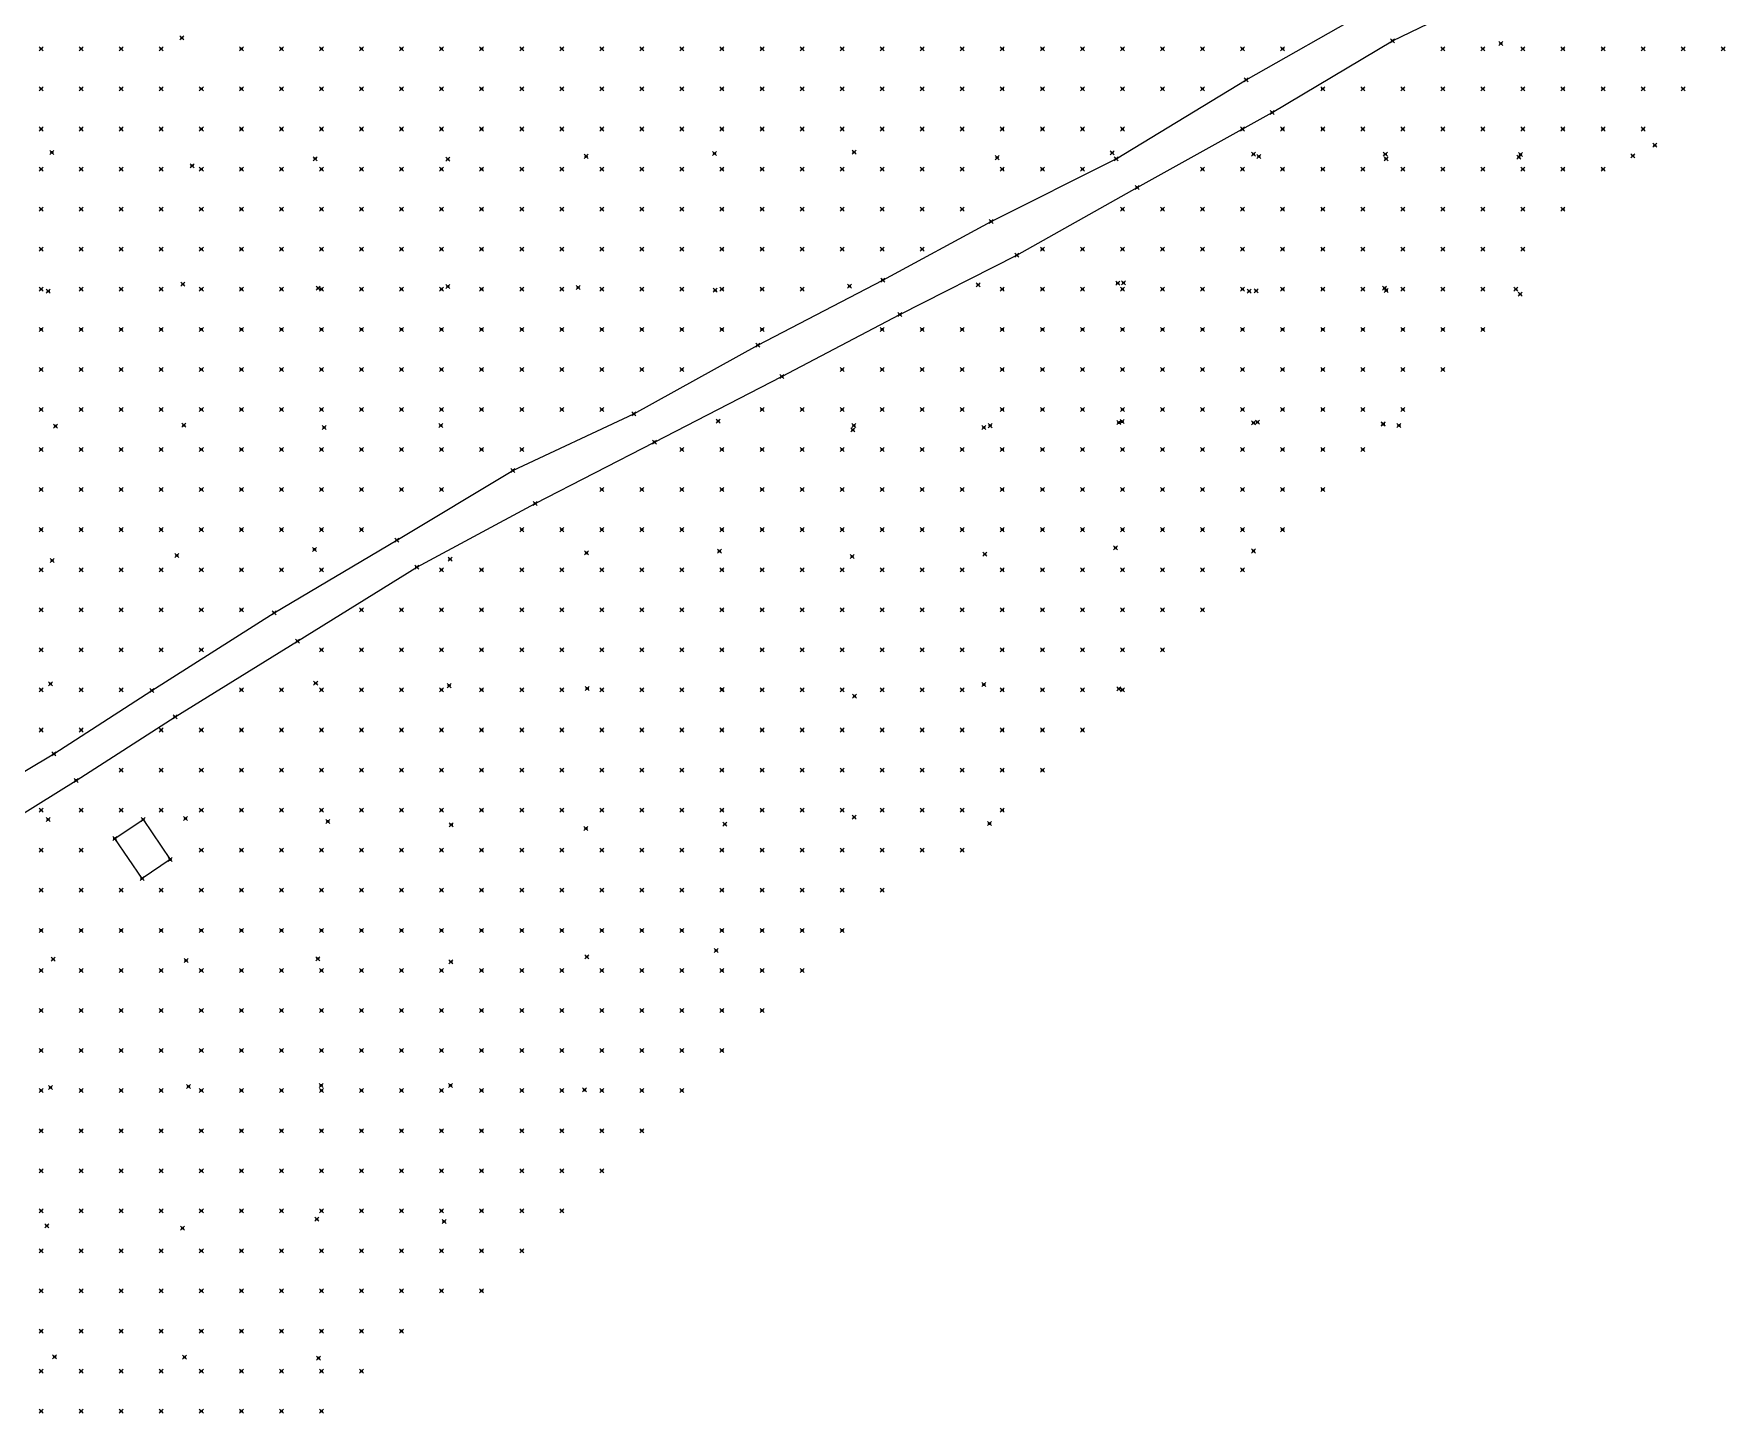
# Model space of a CAD drawing. Header units: metres. Extents: x 441556 to 446409, y 432338 to 461058.
# Drawn here: x 445751.2 to 445877.9, y 437826.1 to 437929.3 of the extents above; entities that cross this region are included whole.
import ezdxf

# ---------------------------------------------------------------- set-up
doc = ezdxf.new("R2010")
doc.units = ezdxf.units.M
doc.header["$MEASUREMENT"] = 0
doc.header["$PDMODE"] = 35
doc.header["$PDSIZE"] = 0.15
for name, color, linetype, lineweight in [('DTM-BRE-RevN_GRP_DRUM FORESTIER', 2, 'Continuous', 0), ('DTM-BRE-RevN_GRP_DRUM PIATRA', 2, 'Continuous', 0), ('DTM-BRE-RevN_GRP_Stalp', 2, 'Continuous', 0), ('DTM-NOK-RevN_LIDAR_co_lidar', 91, 'Continuous', 0), ('DTM-NOK-RevN_RTK', 32, 'Continuous', 0)]:
    doc.layers.add(name, color=color, linetype=linetype, lineweight=lineweight)

msp = doc.modelspace()

# ---------------------------------------------------------------- linework, layer by layer
at = {"layer": 'DTM-BRE-RevN_GRP_DRUM FORESTIER'}
for p, q in [((445842.022, 437925.867, 343.587), (445851.172, 437931.053, 343.517)), ((445832.285, 437919.968, 343.771), (445842.022, 437925.867, 343.587)), ((445822.924, 437915.273, 344.092), (445832.285, 437919.968, 343.771)), ((445814.796, 437910.887, 344.504), (445822.924, 437915.273, 344.092)), ((445805.447, 437906.014, 344.826), (445814.796, 437910.887, 344.504)), ((445796.155, 437900.858, 344.779), (445805.447, 437906.014, 344.826)), ((445787.101, 437896.622, 344.875), (445796.155, 437900.858, 344.779)), ((445778.416, 437891.418, 344.888), (445787.101, 437896.622, 344.875)), ((445769.229, 437885.972, 345.032), (445778.416, 437891.418, 344.888)), ((445760.05, 437880.163, 345.247), (445769.229, 437885.972, 345.032)), ((445752.731, 437875.408, 345.385), (445760.05, 437880.163, 345.247)), ((445743.963, 437870.201, 345.348), (445752.731, 437875.408, 345.385))]:
    msp.add_line(p, q, dxfattribs=at)
at = {"layer": 'DTM-BRE-RevN_GRP_DRUM PIATRA'}
for p, q in [((445852.978, 437928.784, 343.68), (445862.608, 437933.452, 343.477)), ((445843.96, 437923.423, 343.716), (445852.978, 437928.784, 343.68)), ((445833.858, 437917.819, 343.877), (445843.96, 437923.423, 343.716)), ((445824.844, 437912.743, 344.239), (445833.858, 437917.819, 343.877)), ((445816.08, 437908.315, 344.652), (445824.844, 437912.743, 344.239)), ((445807.244, 437903.662, 344.874), (445816.08, 437908.315, 344.652)), ((445797.712, 437898.761, 344.816), (445807.244, 437903.662, 344.874)), ((445788.763, 437894.166, 344.985), (445797.712, 437898.761, 344.816)), ((445779.895, 437889.389, 344.976), (445788.763, 437894.166, 344.985)), ((445770.965, 437883.856, 345.028), (445779.895, 437889.389, 344.976)), ((445761.797, 437878.181, 345.288), (445770.965, 437883.856, 345.028)), ((445754.381, 437873.434, 345.519), (445761.797, 437878.181, 345.288)), ((445746.025, 437868.222, 345.529), (445754.381, 437873.434, 345.519))]:
    msp.add_line(p, q, dxfattribs=at)
at = {"layer": 'DTM-BRE-RevN_GRP_Stalp'}
for p, q in [((445757.278, 437869.084, 346.895), (445759.406, 437870.508, 346.961)), ((445759.406, 437870.508, 346.961), (445761.433, 437867.496, 347.167)), ((445759.325, 437866.092, 347.121), (445757.278, 437869.084, 346.895)), ((445761.433, 437867.496, 347.167), (445759.325, 437866.092, 347.121))]:
    msp.add_line(p, q, dxfattribs=at)
at = {"layer": 'DTM-NOK-RevN_LIDAR_co_lidar'}
for p in [(445751.768, 437928.191, 334.437), (445754.768, 437928.191, 336.489), (445757.767, 437928.191, 337.268), (445760.766, 437928.191, 337.342), (445766.765, 437928.191, 338.668), (445769.765, 437928.191, 340.011), (445772.764, 437928.191, 340.479), (445775.763, 437928.191, 340.556), (445778.763, 437928.191, 340.732), (445781.762, 437928.191, 340.942), (445784.761, 437928.191, 341.232), (445787.761, 437928.191, 341.204), (445790.76, 437928.191, 341.327), (445793.76, 437928.191, 341.347), (445796.759, 437928.191, 341.418), (445799.758, 437928.191, 341.453), (445802.758, 437928.191, 341.538), (445805.757, 437928.191, 341.661), (445808.756, 437928.191, 341.711), (445811.756, 437928.191, 341.768), (445814.755, 437928.191, 341.891), (445817.755, 437928.191, 341.929), (445820.754, 437928.191, 342.072), (445823.753, 437928.191, 342.117), (445826.753, 437928.191, 342.193), (445829.752, 437928.191, 342.32), (445832.751, 437928.191, 342.445), (445835.751, 437928.191, 342.74), (445838.75, 437928.191, 343.04), (445841.75, 437928.191, 342.936), (445844.749, 437928.191, 343.156), (445856.746, 437928.191, 343.884), (445859.746, 437928.191, 344.022), (445862.745, 437928.191, 344.033), (445865.745, 437928.191, 344.033), (445868.744, 437928.191, 344.08), (445871.743, 437928.191, 344.114), (445874.743, 437928.191, 344.155), (445877.742, 437928.191, 344.123), (445751.768, 437925.192, 337.23), (445754.768, 437925.192, 339.057), (445757.767, 437925.192, 339.251), (445760.766, 437925.192, 339.468), (445763.766, 437925.192, 340.028), (445766.765, 437925.192, 340.146), (445769.765, 437925.192, 340.347), (445772.764, 437925.192, 340.647), (445775.763, 437925.192, 340.825), (445778.763, 437925.192, 341.013), (445781.762, 437925.192, 341.297), (445784.761, 437925.192, 341.64), (445787.761, 437925.192, 341.696), (445790.76, 437925.192, 341.813), (445793.76, 437925.192, 341.692), (445796.759, 437925.192, 341.752), (445799.758, 437925.192, 341.867), (445802.758, 437925.192, 341.972), (445805.757, 437925.192, 342.033), (445808.756, 437925.192, 342.095), (445811.756, 437925.192, 342.125), (445814.755, 437925.192, 342.222), (445817.755, 437925.192, 342.331), (445820.754, 437925.192, 342.485), (445823.753, 437925.192, 342.653), (445826.753, 437925.192, 342.723), (445829.752, 437925.192, 342.744), (445832.751, 437925.192, 342.874), (445835.751, 437925.192, 343.136), (445838.75, 437925.192, 343.399), (445847.748, 437925.192, 343.715), (445850.748, 437925.192, 343.961), (445853.747, 437925.192, 344.144), (445856.746, 437925.192, 344.257), (445859.746, 437925.192, 344.307), (445862.745, 437925.192, 344.367), (445865.745, 437925.192, 344.393), (445868.744, 437925.192, 344.447), (445871.743, 437925.192, 344.464), (445874.743, 437925.192, 344.466), (445751.768, 437922.192, 339.719), (445754.768, 437922.192, 339.813), (445757.767, 437922.192, 339.843), (445760.766, 437922.192, 339.97), (445763.766, 437922.192, 340.153), (445766.765, 437922.192, 340.384), (445769.765, 437922.192, 340.625), (445772.764, 437922.192, 340.908), (445775.763, 437922.192, 341.15), (445778.763, 437922.192, 341.326), (445781.762, 437922.192, 341.606), (445784.761, 437922.192, 341.799), (445787.761, 437922.192, 341.975), (445790.76, 437922.192, 342.03), (445793.76, 437922.192, 342.091), (445796.759, 437922.192, 342.2), (445799.758, 437922.192, 342.339), (445802.758, 437922.192, 342.408), (445805.757, 437922.192, 342.512), (445808.756, 437922.192, 342.5), (445811.756, 437922.192, 342.527), (445814.755, 437922.192, 342.658), (445817.755, 437922.192, 342.807), (445820.754, 437922.192, 342.958), (445823.753, 437922.192, 343.341), (445826.753, 437922.192, 343.234), (445829.752, 437922.192, 343.171), (445832.751, 437922.192, 343.284), (445841.75, 437922.192, 343.769), (445844.749, 437922.192, 343.952), (445847.748, 437922.192, 344.153), (445850.748, 437922.192, 344.34), (445853.747, 437922.192, 344.448), (445856.746, 437922.192, 344.581), (445859.746, 437922.192, 344.667), (445862.745, 437922.192, 344.739), (445865.745, 437922.192, 344.76), (445868.744, 437922.192, 344.724), (445871.743, 437922.192, 344.769), (445751.768, 437919.193, 339.942), (445754.768, 437919.193, 340.068), (445757.767, 437919.193, 340.168), (445760.766, 437919.193, 340.328), (445763.766, 437919.193, 340.46), (445766.765, 437919.193, 340.703), (445769.765, 437919.193, 340.9), (445772.764, 437919.193, 341.172), (445775.763, 437919.193, 341.423), (445778.763, 437919.193, 341.68), (445781.762, 437919.193, 341.865), (445784.761, 437919.193, 342.02), (445787.761, 437919.193, 342.157), (445790.76, 437919.193, 342.312), (445793.76, 437919.193, 342.412), (445796.759, 437919.193, 342.582), (445799.758, 437919.193, 342.685), (445802.758, 437919.193, 342.784), (445805.757, 437919.193, 342.887), (445808.756, 437919.193, 342.952), (445811.756, 437919.193, 343.007), (445814.755, 437919.193, 343.079), (445817.755, 437919.193, 343.195), (445820.754, 437919.193, 343.419), (445823.753, 437919.193, 343.683), (445826.753, 437919.193, 343.755), (445829.752, 437919.193, 343.629), (445838.75, 437919.193, 343.923), (445841.75, 437919.193, 344.069), (445844.749, 437919.193, 344.319), (445847.748, 437919.193, 344.421), (445850.748, 437919.193, 344.66), (445853.747, 437919.193, 344.81), (445856.746, 437919.193, 344.972), (445859.746, 437919.193, 345.103), (445862.745, 437919.193, 345.093), (445865.745, 437919.193, 345.083), (445868.744, 437919.193, 345.067), (445751.768, 437916.194, 340.146), (445754.768, 437916.194, 340.294), (445757.767, 437916.194, 340.442), (445760.766, 437916.194, 340.689), (445763.766, 437916.194, 340.754), (445766.765, 437916.194, 340.984), (445769.765, 437916.194, 341.197), (445772.764, 437916.194, 341.425), (445775.763, 437916.194, 341.673), (445778.763, 437916.194, 342.095), (445781.762, 437916.194, 342.238), (445784.761, 437916.194, 342.31), (445787.761, 437916.194, 342.397), (445790.76, 437916.194, 342.541), (445793.76, 437916.194, 342.702), (445796.759, 437916.194, 342.866), (445799.758, 437916.194, 343.003), (445802.758, 437916.194, 343.167), (445805.757, 437916.194, 343.342), (445808.756, 437916.194, 343.406), (445811.756, 437916.194, 343.489), (445814.755, 437916.194, 343.512), (445817.755, 437916.194, 343.613), (445820.754, 437916.194, 343.683), (445832.751, 437916.194, 344.03), (445835.751, 437916.194, 344.185), (445838.75, 437916.194, 344.321), (445841.75, 437916.194, 344.37), (445844.749, 437916.194, 344.589), (445847.748, 437916.194, 344.71), (445850.748, 437916.194, 344.968), (445853.747, 437916.194, 345.244), (445856.746, 437916.194, 345.355), (445859.746, 437916.194, 345.466), (445862.745, 437916.194, 345.482), (445865.745, 437916.194, 345.438), (445751.768, 437913.194, 340.448), (445754.768, 437913.194, 340.661), (445757.767, 437913.194, 340.852), (445760.766, 437913.194, 341.05), (445763.766, 437913.194, 341.056), (445766.765, 437913.194, 341.223), (445769.765, 437913.194, 341.528), (445772.764, 437913.194, 341.768), (445775.763, 437913.194, 342.04), (445778.763, 437913.194, 342.32), (445781.762, 437913.194, 342.592), (445784.761, 437913.194, 342.626), (445787.761, 437913.194, 342.722), (445790.76, 437913.194, 342.829), (445793.76, 437913.194, 342.97), (445796.759, 437913.194, 343.128), (445799.758, 437913.194, 343.372), (445802.758, 437913.194, 343.503), (445805.757, 437913.194, 343.707), (445808.756, 437913.194, 343.801), (445811.756, 437913.194, 343.932), (445814.755, 437913.194, 343.988), (445817.755, 437913.194, 344.036), (445826.753, 437913.194, 344.302), (445829.752, 437913.194, 344.459), (445832.751, 437913.194, 344.577), (445835.751, 437913.194, 344.678), (445838.75, 437913.194, 344.658), (445841.75, 437913.194, 344.711), (445844.749, 437913.194, 344.884), (445847.748, 437913.194, 345.122), (445850.748, 437913.194, 345.386), (445853.747, 437913.194, 345.59), (445856.746, 437913.194, 345.737), (445859.746, 437913.194, 345.807), (445862.745, 437913.194, 345.851), (445751.768, 437910.195, 340.805), (445754.768, 437910.195, 340.936), (445757.767, 437910.195, 341.127), (445760.766, 437910.195, 341.284), (445763.766, 437910.195, 341.421), (445766.765, 437910.195, 341.588), (445769.765, 437910.195, 341.915), (445772.764, 437910.195, 342.199), (445775.763, 437910.195, 342.41), (445778.763, 437910.195, 342.54), (445781.762, 437910.195, 342.814), (445784.761, 437910.195, 342.934), (445787.761, 437910.195, 343.067), (445790.76, 437910.195, 343.163), (445793.76, 437910.195, 343.262), (445796.759, 437910.195, 343.432), (445799.758, 437910.195, 343.665), (445802.758, 437910.195, 343.85), (445805.757, 437910.195, 344.029), (445808.756, 437910.195, 344.281), (445823.753, 437910.195, 344.584), (445826.753, 437910.195, 344.745), (445829.752, 437910.195, 344.796), (445832.751, 437910.195, 345.038), (445835.751, 437910.195, 345.106), (445838.75, 437910.195, 345.165), (445841.75, 437910.195, 345.118), (445844.749, 437910.195, 345.191), (445847.748, 437910.195, 345.472), (445850.748, 437910.195, 345.644), (445853.747, 437910.195, 345.88), (445856.746, 437910.195, 346.034), (445859.746, 437910.195, 346.161), (445751.768, 437907.195, 341.167), (445754.768, 437907.195, 341.28), (445757.767, 437907.195, 341.43), (445760.766, 437907.195, 341.634), (445763.766, 437907.195, 341.868), (445766.765, 437907.195, 342.049), (445769.765, 437907.195, 342.313), (445772.764, 437907.195, 342.519), (445775.763, 437907.195, 342.671), (445778.763, 437907.195, 342.851), (445781.762, 437907.195, 343.06), (445784.761, 437907.195, 343.231), (445787.761, 437907.195, 343.403), (445790.76, 437907.195, 343.519), (445793.76, 437907.195, 343.647), (445796.759, 437907.195, 343.801), (445799.758, 437907.195, 344.012), (445802.758, 437907.195, 344.261), (445805.757, 437907.195, 344.496), (445814.755, 437907.195, 344.85), (445817.755, 437907.195, 344.815), (445820.754, 437907.195, 344.921), (445823.753, 437907.195, 345.061), (445826.753, 437907.195, 345.176), (445829.752, 437907.195, 345.198), (445832.751, 437907.195, 345.366), (445835.751, 437907.195, 345.452), (445838.75, 437907.195, 345.541), (445841.75, 437907.195, 345.577), (445844.749, 437907.195, 345.569), (445847.748, 437907.195, 345.694), (445850.748, 437907.195, 345.922), (445853.747, 437907.195, 346.195), (445856.746, 437907.195, 346.494), (445859.746, 437907.195, 346.773), (445751.768, 437904.196, 341.573), (445754.768, 437904.196, 341.744), (445757.767, 437904.196, 341.956), (445760.766, 437904.196, 342.063), (445763.766, 437904.196, 342.281), (445766.765, 437904.196, 342.503), (445769.765, 437904.196, 342.782), (445772.764, 437904.196, 342.808), (445775.763, 437904.196, 342.997), (445778.763, 437904.196, 343.197), (445781.762, 437904.196, 343.415), (445784.761, 437904.196, 343.578), (445787.761, 437904.196, 343.795), (445790.76, 437904.196, 343.938), (445793.76, 437904.196, 344.095), (445796.759, 437904.196, 344.293), (445799.758, 437904.196, 344.48), (445811.756, 437904.196, 345.059), (445814.755, 437904.196, 345.22), (445817.755, 437904.196, 345.286), (445820.754, 437904.196, 345.419), (445823.753, 437904.196, 345.471), (445826.753, 437904.196, 345.634), (445829.752, 437904.196, 345.715), (445832.751, 437904.196, 345.749), (445835.751, 437904.196, 345.803), (445838.75, 437904.196, 345.871), (445841.75, 437904.196, 345.918), (445844.749, 437904.196, 345.971), (445847.748, 437904.196, 346.063), (445850.748, 437904.196, 346.339), (445853.747, 437904.196, 346.774), (445856.746, 437904.196, 347.124), (445751.768, 437901.197, 341.993), (445754.768, 437901.197, 342.206), (445757.767, 437901.197, 342.376), (445760.766, 437901.197, 342.443), (445763.766, 437901.197, 342.656), (445766.765, 437901.197, 342.99), (445769.765, 437901.197, 343.159), (445772.764, 437901.197, 343.306), (445775.763, 437901.197, 343.374), (445778.763, 437901.197, 343.614), (445781.762, 437901.197, 343.805), (445784.761, 437901.197, 343.962), (445787.761, 437901.197, 344.112), (445790.76, 437901.197, 344.342), (445793.76, 437901.197, 344.5), (445805.757, 437901.197, 345.073), (445808.756, 437901.197, 345.246), (445811.756, 437901.197, 345.412), (445814.755, 437901.197, 345.621), (445817.755, 437901.197, 345.842), (445820.754, 437901.197, 345.938), (445823.753, 437901.197, 346.01), (445826.753, 437901.197, 346.042), (445829.752, 437901.197, 346.091), (445832.751, 437901.197, 346.161), (445835.751, 437901.197, 346.118), (445838.75, 437901.197, 346.224), (445841.75, 437901.197, 346.286), (445844.749, 437901.197, 346.505), (445847.748, 437901.197, 346.68), (445850.748, 437901.197, 347.128), (445853.747, 437901.197, 347.547), (445751.768, 437898.197, 342.394), (445754.768, 437898.197, 342.582), (445757.767, 437898.197, 342.753), (445760.766, 437898.197, 342.869), (445763.766, 437898.197, 343.062), (445766.765, 437898.197, 343.255), (445769.765, 437898.197, 343.476), (445772.764, 437898.197, 343.629), (445775.763, 437898.197, 343.72), (445778.763, 437898.197, 343.96), (445781.762, 437898.197, 344.175), (445784.761, 437898.197, 344.372), (445787.761, 437898.197, 344.535), (445799.758, 437898.197, 345.08), (445802.758, 437898.197, 345.294), (445805.757, 437898.197, 345.481), (445808.756, 437898.197, 345.677), (445811.756, 437898.197, 345.88), (445814.755, 437898.197, 346.169), (445817.755, 437898.197, 346.307), (445820.754, 437898.197, 346.334), (445823.753, 437898.197, 346.445), (445826.753, 437898.197, 346.363), (445829.752, 437898.197, 346.489), (445832.751, 437898.197, 346.515), (445835.751, 437898.197, 346.544), (445838.75, 437898.197, 346.776), (445841.75, 437898.197, 347.007), (445844.749, 437898.197, 347.458), (445847.748, 437898.197, 347.577), (445850.748, 437898.197, 347.759), (445751.768, 437895.198, 342.783), (445754.768, 437895.198, 342.939), (445757.767, 437895.198, 343.064), (445760.766, 437895.198, 343.33), (445763.766, 437895.198, 343.582), (445766.765, 437895.198, 343.707), (445769.765, 437895.198, 343.85), (445772.764, 437895.198, 343.852), (445775.763, 437895.198, 344.026), (445778.763, 437895.198, 344.317), (445781.762, 437895.198, 344.489), (445793.76, 437895.198, 345.179), (445796.759, 437895.198, 345.454), (445799.758, 437895.198, 345.466), (445802.758, 437895.198, 345.603), (445805.757, 437895.198, 345.91), (445808.756, 437895.198, 346.178), (445811.756, 437895.198, 346.284), (445814.755, 437895.198, 346.55), (445817.755, 437895.198, 346.676), (445820.754, 437895.198, 346.703), (445823.753, 437895.198, 346.761), (445826.753, 437895.198, 346.825), (445829.752, 437895.198, 346.759), (445832.751, 437895.198, 346.988), (445835.751, 437895.198, 347.256), (445838.75, 437895.198, 347.608), (445841.75, 437895.198, 347.87), (445844.749, 437895.198, 347.996), (445847.748, 437895.198, 347.92), (445751.768, 437892.199, 343.179), (445754.768, 437892.199, 343.281), (445757.767, 437892.199, 343.352), (445760.766, 437892.199, 343.746), (445763.766, 437892.199, 343.952), (445766.765, 437892.199, 344.115), (445769.765, 437892.199, 344.132), (445772.764, 437892.199, 344.202), (445775.763, 437892.199, 344.37), (445787.761, 437892.199, 345.206), (445790.76, 437892.199, 345.529), (445793.76, 437892.199, 345.655), (445796.759, 437892.199, 345.844), (445799.758, 437892.199, 345.951), (445802.758, 437892.199, 346.004), (445805.757, 437892.199, 346.307), (445808.756, 437892.199, 346.639), (445811.756, 437892.199, 346.734), (445814.755, 437892.199, 346.892), (445817.755, 437892.199, 346.983), (445820.754, 437892.199, 347.002), (445823.753, 437892.199, 347.203), (445826.753, 437892.199, 347.622), (445829.752, 437892.199, 347.525), (445832.751, 437892.199, 347.815), (445835.751, 437892.199, 348.098), (445838.75, 437892.199, 348.234), (445841.75, 437892.199, 348.129), (445844.749, 437892.199, 348.113), (445751.768, 437889.199, 343.562), (445754.768, 437889.199, 343.696), (445757.767, 437889.199, 343.86), (445760.766, 437889.199, 344.169), (445763.766, 437889.199, 344.307), (445766.765, 437889.199, 344.496), (445769.765, 437889.199, 344.453), (445772.764, 437889.199, 344.629), (445781.762, 437889.199, 345.161), (445784.761, 437889.199, 345.388), (445787.761, 437889.199, 345.604), (445790.76, 437889.199, 345.878), (445793.76, 437889.199, 346.047), (445796.759, 437889.199, 346.226), (445799.758, 437889.199, 346.419), (445802.758, 437889.199, 346.554), (445805.757, 437889.199, 346.794), (445808.756, 437889.199, 346.908), (445811.756, 437889.199, 347.057), (445814.755, 437889.199, 347.147), (445817.755, 437889.199, 347.329), (445820.754, 437889.199, 347.449), (445823.753, 437889.199, 347.746), (445826.753, 437889.199, 348.356), (445829.752, 437889.199, 348.737), (445832.751, 437889.199, 348.507), (445835.751, 437889.199, 348.415), (445838.75, 437889.199, 348.321), (445841.75, 437889.199, 348.351), (445751.768, 437886.2, 343.904), (445754.768, 437886.2, 344.098), (445757.767, 437886.2, 344.199), (445760.766, 437886.2, 344.393), (445763.766, 437886.2, 344.498), (445766.765, 437886.2, 344.769), (445775.763, 437886.2, 345.114), (445778.763, 437886.2, 345.269), (445781.762, 437886.2, 345.542), (445784.761, 437886.2, 345.785), (445787.761, 437886.2, 345.928), (445790.76, 437886.2, 346.108), (445793.76, 437886.2, 346.35), (445796.759, 437886.2, 346.604), (445799.758, 437886.2, 346.844), (445802.758, 437886.2, 347.039), (445805.757, 437886.2, 347.188), (445808.756, 437886.2, 347.21), (445811.756, 437886.2, 347.43), (445814.755, 437886.2, 347.619), (445817.755, 437886.2, 347.812), (445820.754, 437886.2, 348.078), (445823.753, 437886.2, 348.487), (445826.753, 437886.2, 348.728), (445829.752, 437886.2, 348.676), (445832.751, 437886.2, 348.594), (445835.751, 437886.2, 348.558), (445838.75, 437886.2, 348.568), (445751.768, 437883.2, 344.293), (445754.768, 437883.2, 344.513), (445757.767, 437883.2, 344.68), (445760.766, 437883.2, 344.837), (445763.766, 437883.2, 344.915), (445772.764, 437883.2, 345.308), (445775.763, 437883.2, 345.486), (445778.763, 437883.2, 345.683), (445781.762, 437883.2, 345.92), (445784.761, 437883.2, 346.148), (445787.761, 437883.2, 346.307), (445790.76, 437883.2, 346.41), (445793.76, 437883.2, 346.689), (445796.759, 437883.2, 346.952), (445799.758, 437883.2, 347.2), (445802.758, 437883.2, 347.359), (445805.757, 437883.2, 347.502), (445808.756, 437883.2, 347.628), (445811.756, 437883.2, 347.841), (445814.755, 437883.2, 348.177), (445817.755, 437883.2, 348.468), (445820.754, 437883.2, 348.753), (445823.753, 437883.2, 348.906), (445826.753, 437883.2, 348.826), (445829.752, 437883.2, 348.789), (445832.751, 437883.2, 348.77), (445835.751, 437883.2, 348.827), (445751.768, 437880.201, 344.675), (445754.768, 437880.201, 344.867), (445757.767, 437880.201, 345.033), (445766.765, 437880.201, 345.455), (445769.765, 437880.201, 345.554), (445772.764, 437880.201, 345.727), (445775.763, 437880.201, 345.898), (445778.763, 437880.201, 346.044), (445781.762, 437880.201, 346.212), (445784.761, 437880.201, 346.5), (445787.761, 437880.201, 346.68), (445790.76, 437880.201, 346.769), (445793.76, 437880.201, 347.053), (445796.759, 437880.201, 347.328), (445799.758, 437880.201, 347.562), (445802.758, 437880.201, 347.674), (445805.757, 437880.201, 347.908), (445808.756, 437880.201, 348.179), (445811.756, 437880.201, 348.546), (445814.755, 437880.201, 348.915), (445817.755, 437880.201, 349.036), (445820.754, 437880.201, 349.029), (445823.753, 437880.201, 348.945), (445826.753, 437880.201, 348.95), (445829.752, 437880.201, 348.988), (445832.751, 437880.201, 349.03), (445751.768, 437877.202, 345.01), (445754.768, 437877.202, 345.194), (445760.766, 437877.202, 345.441), (445763.766, 437877.202, 345.652), (445766.765, 437877.202, 345.877), (445769.765, 437877.202, 345.989), (445772.764, 437877.202, 346.113), (445775.763, 437877.202, 346.249), (445778.763, 437877.202, 346.426), (445781.762, 437877.202, 346.614), (445784.761, 437877.202, 346.848), (445787.761, 437877.202, 347.019), (445790.76, 437877.202, 347.166), (445793.76, 437877.202, 347.478), (445796.759, 437877.202, 347.662), (445799.758, 437877.202, 347.951), (445802.758, 437877.202, 348.106), (445805.757, 437877.202, 348.367), (445808.756, 437877.202, 348.717), (445811.756, 437877.202, 349.177), (445814.755, 437877.202, 349.172), (445817.755, 437877.202, 349.162), (445820.754, 437877.202, 349.138), (445823.753, 437877.202, 349.107), (445826.753, 437877.202, 349.217), (445829.752, 437877.202, 349.303), (445757.767, 437874.202, 345.806), (445760.766, 437874.202, 346.047), (445763.766, 437874.202, 346.124), (445766.765, 437874.202, 346.326), (445769.765, 437874.202, 346.436), (445772.764, 437874.202, 346.531), (445775.763, 437874.202, 346.665), (445778.763, 437874.202, 346.782), (445781.762, 437874.202, 347.032), (445784.761, 437874.202, 347.33), (445787.761, 437874.202, 347.417), (445790.76, 437874.202, 347.596), (445793.76, 437874.202, 347.904), (445796.759, 437874.202, 348.068), (445799.758, 437874.202, 348.327), (445802.758, 437874.202, 348.641), (445805.757, 437874.202, 348.879), (445808.756, 437874.202, 349.068), (445811.756, 437874.202, 349.202), (445814.755, 437874.202, 349.219), (445817.755, 437874.202, 349.288), (445820.754, 437874.202, 349.346), (445823.753, 437874.202, 349.378), (445826.753, 437874.202, 349.526), (445751.768, 437871.203, 345.626), (445754.768, 437871.203, 345.96), (445757.767, 437871.203, 346.341), (445760.766, 437871.203, 346.704), (445763.766, 437871.203, 346.652), (445766.765, 437871.203, 346.76), (445769.765, 437871.203, 346.907), (445772.764, 437871.203, 346.957), (445775.763, 437871.203, 347.013), (445778.763, 437871.203, 347.223), (445781.762, 437871.203, 347.446), (445784.761, 437871.203, 347.599), (445787.761, 437871.203, 347.75), (445790.76, 437871.203, 348.062), (445793.76, 437871.203, 348.376), (445796.759, 437871.203, 348.612), (445799.758, 437871.203, 348.861), (445802.758, 437871.203, 349.053), (445805.757, 437871.203, 349.168), (445808.756, 437871.203, 349.331), (445811.756, 437871.203, 349.406), (445814.755, 437871.203, 349.427), (445817.755, 437871.203, 349.557), (445820.754, 437871.203, 349.644), (445823.753, 437871.203, 349.749), (445751.768, 437868.204, 346.138), (445754.768, 437868.204, 346.307), (445763.766, 437868.204, 347.03), (445766.765, 437868.204, 347.177), (445769.765, 437868.204, 347.291), (445772.764, 437868.204, 347.344), (445775.763, 437868.204, 347.36), (445778.763, 437868.204, 347.561), (445781.762, 437868.204, 347.771), (445784.761, 437868.204, 347.879), (445787.761, 437868.204, 348.209), (445790.76, 437868.204, 348.515), (445793.76, 437868.204, 348.85), (445796.759, 437868.204, 349.068), (445799.758, 437868.204, 349.187), (445802.758, 437868.204, 349.316), (445805.757, 437868.204, 349.495), (445808.756, 437868.204, 349.627), (445811.756, 437868.204, 349.745), (445814.755, 437868.204, 349.797), (445817.755, 437868.204, 349.918), (445820.754, 437868.204, 350.021), (445751.768, 437865.204, 346.432), (445754.768, 437865.204, 346.647), (445757.767, 437865.204, 346.857), (445760.766, 437865.204, 347.159), (445763.766, 437865.204, 347.336), (445766.765, 437865.204, 347.468), (445769.765, 437865.204, 347.614), (445772.764, 437865.204, 347.678), (445775.763, 437865.204, 347.764), (445778.763, 437865.204, 347.95), (445781.762, 437865.204, 348.136), (445784.761, 437865.204, 348.357), (445787.761, 437865.204, 348.698), (445790.76, 437865.204, 348.968), (445793.76, 437865.204, 349.152), (445796.759, 437865.204, 349.323), (445799.758, 437865.204, 349.49), (445802.758, 437865.204, 349.622), (445805.757, 437865.204, 349.797), (445808.756, 437865.204, 349.915), (445811.756, 437865.204, 350.091), (445814.755, 437865.204, 350.245), (445751.768, 437862.205, 346.818), (445754.768, 437862.205, 346.984), (445757.767, 437862.205, 347.126), (445760.766, 437862.205, 347.327), (445763.766, 437862.205, 347.625), (445766.765, 437862.205, 347.739), (445769.765, 437862.205, 347.869), (445772.764, 437862.205, 348.039), (445775.763, 437862.205, 348.186), (445778.763, 437862.205, 348.379), (445781.762, 437862.205, 348.719), (445784.761, 437862.205, 348.898), (445787.761, 437862.205, 349.099), (445790.76, 437862.205, 349.168), (445793.76, 437862.205, 349.421), (445796.759, 437862.205, 349.577), (445799.758, 437862.205, 349.84), (445802.758, 437862.205, 349.965), (445805.757, 437862.205, 350.112), (445808.756, 437862.205, 350.23), (445811.756, 437862.205, 350.456), (445751.768, 437859.205, 347.071), (445754.768, 437859.205, 347.306), (445757.767, 437859.205, 347.413), (445760.766, 437859.205, 347.651), (445763.766, 437859.205, 347.889), (445766.765, 437859.205, 348.053), (445769.765, 437859.205, 348.239), (445772.764, 437859.205, 348.444), (445775.763, 437859.205, 348.714), (445778.763, 437859.205, 349.015), (445781.762, 437859.205, 349.243), (445784.761, 437859.205, 349.218), (445787.761, 437859.205, 349.283), (445790.76, 437859.205, 349.419), (445793.76, 437859.205, 349.646), (445796.759, 437859.205, 349.926), (445799.758, 437859.205, 350.124), (445802.758, 437859.205, 350.291), (445805.757, 437859.205, 350.437), (445808.756, 437859.205, 350.651), (445751.768, 437856.206, 347.353), (445754.768, 437856.206, 347.624), (445757.767, 437856.206, 347.775), (445760.766, 437856.206, 348), (445763.766, 437856.206, 348.176), (445766.765, 437856.206, 348.407), (445769.765, 437856.206, 348.665), (445772.764, 437856.206, 348.966), (445775.763, 437856.206, 349.273), (445778.763, 437856.206, 349.452), (445781.762, 437856.206, 349.482), (445784.761, 437856.206, 349.491), (445787.761, 437856.206, 349.561), (445790.76, 437856.206, 349.75), (445793.76, 437856.206, 349.945), (445796.759, 437856.206, 350.158), (445799.758, 437856.206, 350.352), (445802.758, 437856.206, 350.606), (445805.757, 437856.206, 350.81), (445751.768, 437853.207, 347.696), (445754.768, 437853.207, 347.893), (445757.767, 437853.207, 348.111), (445760.766, 437853.207, 348.31), (445763.766, 437853.207, 348.516), (445766.765, 437853.207, 348.77), (445769.765, 437853.207, 349.097), (445772.764, 437853.207, 349.485), (445775.763, 437853.207, 349.624), (445778.763, 437853.207, 349.774), (445781.762, 437853.207, 349.799), (445784.761, 437853.207, 349.895), (445787.761, 437853.207, 350.013), (445790.76, 437853.207, 350.145), (445793.76, 437853.207, 350.329), (445796.759, 437853.207, 350.461), (445799.758, 437853.207, 350.701), (445802.758, 437853.207, 350.971), (445751.768, 437850.207, 348.016), (445754.768, 437850.207, 348.248), (445757.767, 437850.207, 348.436), (445760.766, 437850.207, 348.626), (445763.766, 437850.207, 348.927), (445766.765, 437850.207, 349.171), (445769.765, 437850.207, 349.476), (445772.764, 437850.207, 349.714), (445775.763, 437850.207, 349.933), (445778.763, 437850.207, 350.133), (445781.762, 437850.207, 350.258), (445784.761, 437850.207, 350.385), (445787.761, 437850.207, 350.462), (445790.76, 437850.207, 350.532), (445793.76, 437850.207, 350.708), (445796.759, 437850.207, 350.849), (445799.758, 437850.207, 351.113), (445751.768, 437847.208, 348.466), (445754.768, 437847.208, 348.644), (445757.767, 437847.208, 348.805), (445760.766, 437847.208, 349.079), (445763.766, 437847.208, 349.42), (445766.765, 437847.208, 349.611), (445769.765, 437847.208, 349.765), (445772.764, 437847.208, 349.988), (445775.763, 437847.208, 350.273), (445778.763, 437847.208, 350.545), (445781.762, 437847.208, 350.757), (445784.761, 437847.208, 350.79), (445787.761, 437847.208, 350.892), (445790.76, 437847.208, 350.962), (445793.76, 437847.208, 351.136), (445796.759, 437847.208, 351.258), (445751.768, 437844.209, 348.841), (445754.768, 437844.209, 349.131), (445757.767, 437844.209, 349.354), (445760.766, 437844.209, 349.631), (445763.766, 437844.209, 349.799), (445766.765, 437844.209, 349.931), (445769.765, 437844.209, 350.124), (445772.764, 437844.209, 350.388), (445775.763, 437844.209, 350.678), (445778.763, 437844.209, 350.859), (445781.762, 437844.209, 351.062), (445784.761, 437844.209, 351.202), (445787.761, 437844.209, 351.279), (445790.76, 437844.209, 351.44), (445793.76, 437844.209, 351.624), (445751.768, 437841.209, 349.288), (445754.768, 437841.209, 349.639), (445757.767, 437841.209, 349.892), (445760.766, 437841.209, 349.983), (445763.766, 437841.209, 350.125), (445766.765, 437841.209, 350.264), (445769.765, 437841.209, 350.506), (445772.764, 437841.209, 350.743), (445775.763, 437841.209, 351.023), (445778.763, 437841.209, 351.207), (445781.762, 437841.209, 351.389), (445784.761, 437841.209, 351.608), (445787.761, 437841.209, 351.729), (445790.76, 437841.209, 351.868), (445751.768, 437838.21, 349.757), (445754.768, 437838.21, 350.016), (445757.767, 437838.21, 350.169), (445760.766, 437838.21, 350.275), (445763.766, 437838.21, 350.482), (445766.765, 437838.21, 350.649), (445769.765, 437838.21, 350.875), (445772.764, 437838.21, 351.122), (445775.763, 437838.21, 351.374), (445778.763, 437838.21, 351.56), (445781.762, 437838.21, 351.756), (445784.761, 437838.21, 352.014), (445787.761, 437838.21, 352.114), (445751.768, 437835.21, 350.13), (445754.768, 437835.21, 350.261), (445757.767, 437835.21, 350.432), (445760.766, 437835.21, 350.637), (445763.766, 437835.21, 350.91), (445766.765, 437835.21, 351.101), (445769.765, 437835.21, 351.265), (445772.764, 437835.21, 351.483), (445775.763, 437835.21, 351.674), (445778.763, 437835.21, 351.928), (445781.762, 437835.21, 352.128), (445784.761, 437835.21, 352.288), (445751.768, 437832.211, 350.376), (445754.768, 437832.211, 350.559), (445757.767, 437832.211, 350.786), (445760.766, 437832.211, 351.036), (445763.766, 437832.211, 351.271), (445766.765, 437832.211, 351.448), (445769.765, 437832.211, 351.625), (445772.764, 437832.211, 351.844), (445775.763, 437832.211, 351.953), (445778.763, 437832.211, 352.207), (445751.768, 437829.212, 350.677), (445754.768, 437829.212, 350.897), (445757.767, 437829.212, 351.147), (445760.766, 437829.212, 351.402), (445763.766, 437829.212, 351.621), (445766.765, 437829.212, 351.844), (445769.765, 437829.212, 351.991), (445772.764, 437829.212, 352.141), (445775.763, 437829.212, 352.312), (445751.768, 437826.212, 351.072), (445754.768, 437826.212, 351.246), (445757.767, 437826.212, 351.5), (445760.766, 437826.212, 351.75), (445763.766, 437826.212, 351.967), (445766.765, 437826.212, 352.169), (445769.765, 437826.212, 352.354), (445772.764, 437826.212, 352.458)]:
    msp.add_point(p, dxfattribs=at)
at = {"layer": 'DTM-NOK-RevN_RTK'}
for p in [(445762.307, 437929.007, 338.742), (445852.978, 437928.784, 343.68), (445861.086, 437928.596, 344.102), (445842.022, 437925.867, 343.587), (445843.96, 437923.423, 343.716), (445872.618, 437920.97, 344.973), (445752.569, 437920.444, 339.95), (445763.069, 437919.447, 340.549), (445772.298, 437919.97, 341.299), (445782.234, 437919.935, 341.923), (445792.585, 437920.146, 342.355), (445802.202, 437920.363, 342.731), (445812.648, 437920.461, 342.907), (445823.368, 437920.046, 343.365), (445831.98, 437920.41, 343.732), (445832.285, 437919.968, 343.771), (445842.575, 437920.301, 344.155), (445842.974, 437920.135, 344.175), (445852.44, 437920.302, 344.663), (445852.493, 437919.966, 344.666), (445862.444, 437920.078, 345.082), (445862.558, 437920.281, 345.068), (445870.982, 437920.181, 345.035), (445833.858, 437917.819, 343.877), (445822.924, 437915.273, 344.092), (445824.844, 437912.743, 344.239), (445762.388, 437910.571, 341.347), (445782.235, 437910.394, 342.861), (445812.308, 437910.418, 344.515), (445814.796, 437910.887, 344.504), (445821.955, 437910.533, 344.601), (445832.394, 437910.653, 344.814), (445832.822, 437910.676, 344.803), (445752.306, 437910.054, 340.899), (445772.514, 437910.284, 342.206), (445791.991, 437910.335, 343.274), (445802.254, 437910.117, 343.914), (445842.246, 437910.055, 345.167), (445842.761, 437910.075, 345.174), (445852.388, 437910.274, 345.823), (445852.513, 437910.098, 345.832), (445862.221, 437910.197, 346.111), (445862.543, 437909.824, 346.214), (445816.08, 437908.315, 344.652), (445805.447, 437906.014, 344.826), (445807.244, 437903.662, 344.874), (445796.155, 437900.858, 344.779), (445802.469, 437900.332, 345.07), (445832.724, 437900.286, 346.046), (445842.858, 437900.242, 346.192), (445752.845, 437899.958, 342.344), (445762.448, 437900.01, 342.778), (445772.959, 437899.846, 343.325), (445781.694, 437899.989, 344.017), (445812.566, 437899.662, 345.753), (445812.636, 437899.99, 345.764), (445822.37, 437899.852, 346.138), (445822.849, 437899.984, 346.042), (445832.477, 437900.211, 346.103), (445842.565, 437900.202, 346.251), (445852.279, 437900.116, 347.554), (445852.288, 437900.087, 347.594), (445853.461, 437899.991, 347.534), (445797.712, 437898.761, 344.816), (445787.101, 437896.622, 344.875), (445788.763, 437894.166, 344.985), (445778.416, 437891.418, 344.888), (445761.931, 437890.257, 344.077), (445772.247, 437890.724, 344.456), (445792.619, 437890.455, 345.962), (445802.564, 437890.593, 346.392), (445812.506, 437890.182, 346.965), (445822.447, 437890.359, 347.229), (445832.224, 437890.844, 348.304), (445842.573, 437890.602, 348.025), (445752.588, 437889.898, 343.625), (445779.895, 437889.389, 344.976), (445782.391, 437889.998, 345.321), (445769.229, 437885.972, 345.032), (445770.965, 437883.856, 345.028), (445752.467, 437880.653, 344.78), (445760.05, 437880.163, 345.247), (445772.329, 437880.713, 345.706), (445782.334, 437880.521, 346.393), (445792.672, 437880.316, 347.089), (445802.768, 437880.243, 347.727), (445822.37, 437880.598, 348.861), (445832.473, 437880.277, 348.893), (445812.689, 437879.744, 348.989), (445761.797, 437878.181, 345.288), (445752.731, 437875.408, 345.385), (445754.381, 437873.434, 345.519), (445752.296, 437870.493, 345.968), (445759.406, 437870.508, 346.961), (445762.587, 437870.579, 346.737), (445773.236, 437870.363, 347.142), (445782.487, 437870.114, 347.647), (445802.976, 437870.15, 349.119), (445812.662, 437870.67, 349.279), (445822.792, 437870.191, 349.67), (445757.278, 437869.084, 346.895), (445792.573, 437869.821, 348.457), (445761.433, 437867.496, 347.167), (445759.325, 437866.092, 347.121), (445752.663, 437860.055, 347.193), (445762.62, 437859.954, 347.861), (445772.497, 437860.084, 348.265), (445782.463, 437859.844, 349.13), (445792.634, 437860.223, 349.48), (445802.33, 437860.694, 350.038), (445752.468, 437850.445, 348.134), (445762.797, 437850.519, 348.812), (445772.749, 437850.601, 349.714), (445782.42, 437850.601, 350.119), (445792.471, 437850.256, 350.614), (445752.191, 437840.091, 349.692), (445762.356, 437839.911, 350.174), (445772.408, 437840.591, 350.843), (445781.942, 437840.412, 351.483), (445752.781, 437830.281, 350.659), (445762.501, 437830.246, 351.47), (445772.543, 437830.19, 352.041)]:
    msp.add_point(p, dxfattribs=at)

doc.saveas('drawing.dxf')
